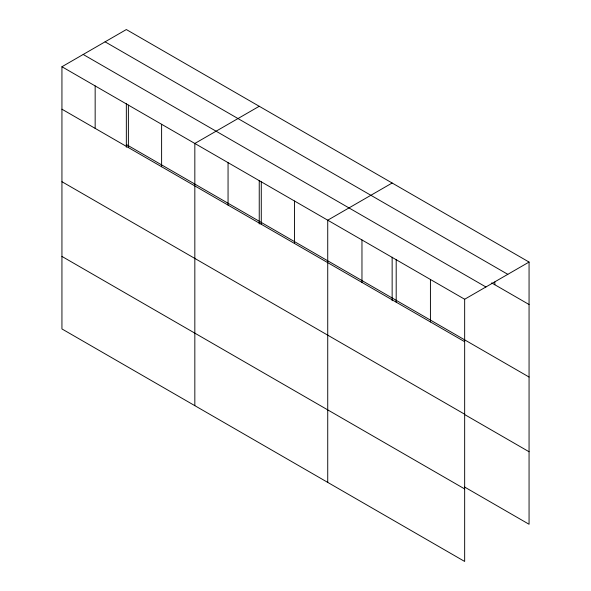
<?xml version="1.0" encoding="UTF-8"?>
<svg xmlns="http://www.w3.org/2000/svg" width="591" height="591" viewBox="0 0 591 591"><rect width="100%" height="100%" fill="white"/><g stroke="black" fill="none" stroke-linecap="round" stroke-linejoin="round"><path stroke-width="0.89" d="M259.242 180.462L259.242 223.982M392.143 257.188L392.143 300.716M61.937 66.739L464.659 299.245L464.659 561.45L61.937 328.936L61.937 66.739L126.341 29.55L529.063 262.064L529.063 524.261L464.585 487.036M259.242 106.277L194.831 143.465L194.831 405.67M392.143 183.011L327.732 220.192L327.732 482.396M464.659 299.245L529.063 262.064M105.087 41.821L507.809 274.335M491.653 282.912L529.063 304.513M83.191 54.468L485.913 286.975M126.341 144.522L529.063 377.036M61.937 109.195L464.659 341.701M61.937 181.71L464.659 414.217M464.585 414.52L529.063 451.746M61.937 256.42L464.659 488.934M494.837 281.981L494.837 284.751M430.425 279.484L430.425 321.94M396.192 259.722L396.192 302.178M361.965 239.953L361.965 282.409M294.51 201.014L294.51 243.47M261.281 181.829L261.281 224.285M228.06 162.651L228.06 205.099M161.609 124.28L161.609 166.736M128.38 105.102L128.38 147.558M126.341 103.728L126.341 147.255M95.158 85.917L95.158 128.373"/></g></svg>
